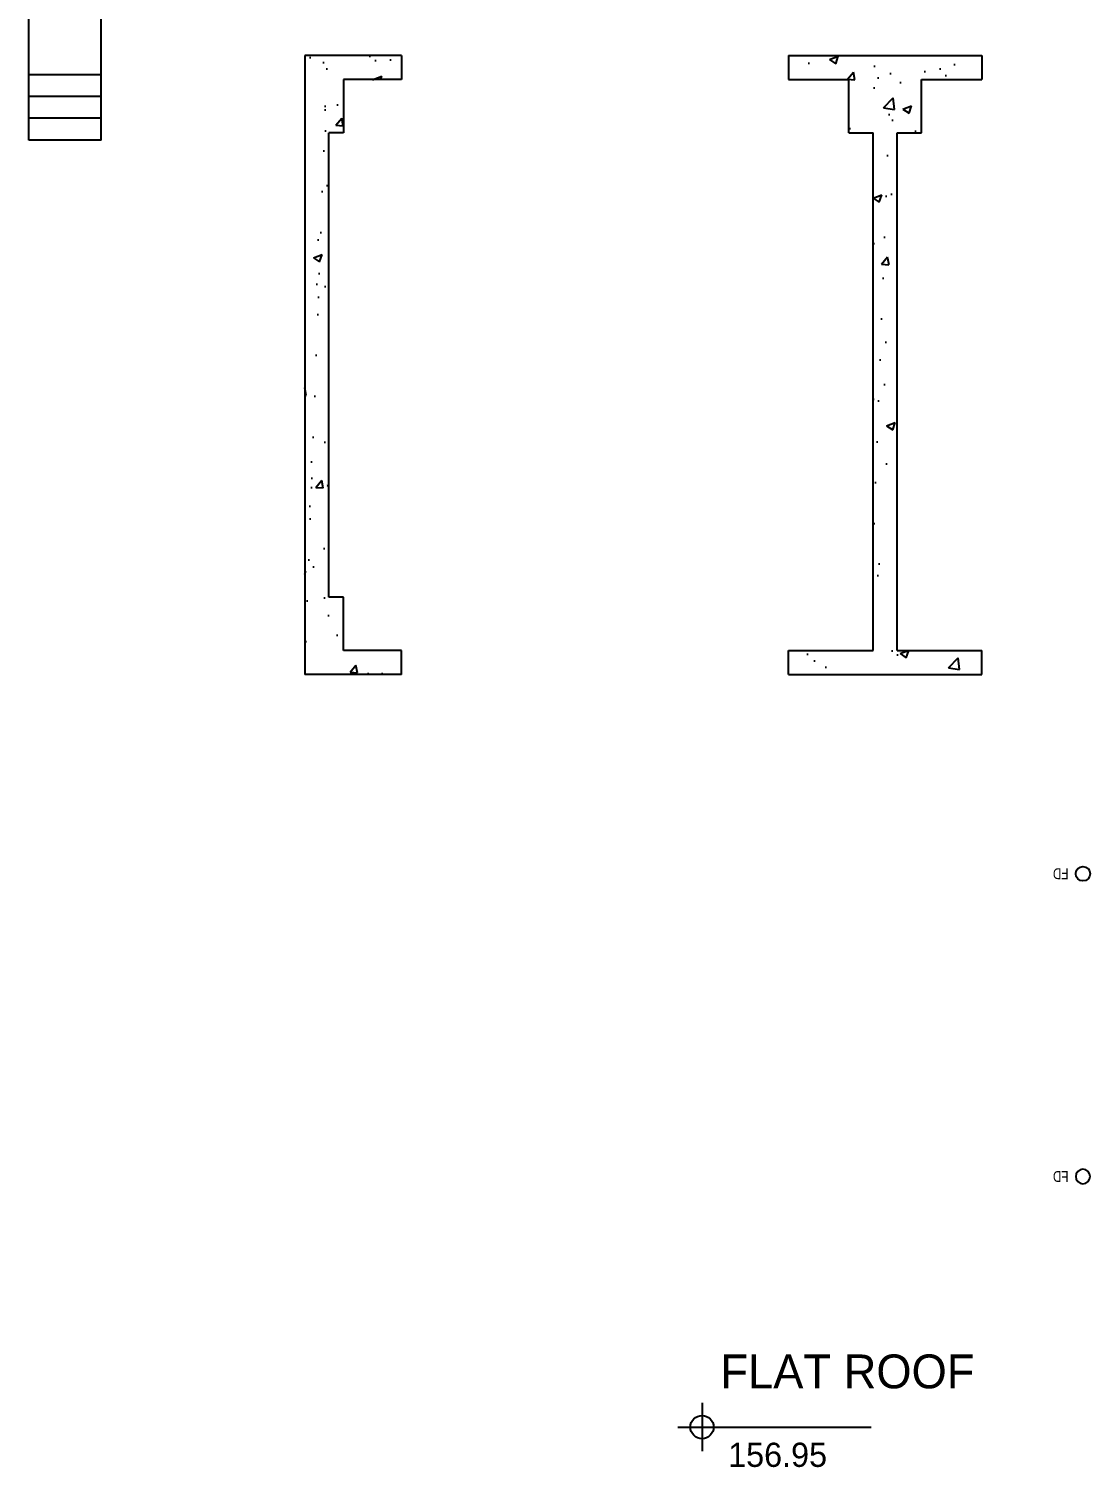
# Model space of a CAD drawing. Header units: millimetres. Extents: x -68474 to 329073, y -131063 to 73864.
# Drawn here: x 135148 to 146120, y -35191 to -20325 of the extents above; entities that cross this region are included whole.
import ezdxf

# ---------------------------------------------------------------- set-up
doc = ezdxf.new("R2010")
doc.units = ezdxf.units.MM
doc.header["$LTSCALE"] = 2000
doc.header["$MEASUREMENT"] = 0
doc.layers.add('AR-WALL', color=137, linetype='Continuous')
doc.layers.add('PDR51', color=4, linetype='Continuous')
doc.styles.add('s5157a$0$STANDARD', font='txt')
pattern_1 = [(50, (35996.56, -88500.5), (910.9233, -79.6954), [95.25, -1047.75]), (355, (35996.6, -88500.5), (-176.214, 955.283), [76.2, -838.2]), (100.451, (36072.5, -88507.14), (734.7125, 875.5834), [80.95, -890.45]), (46.1842, (35996.6, -88246.5), (1355.395, -210.212), [142.875, -1571.625]), (96.6356, (36109.5, -88264), (1187.021, 1237.128), [121.425, -1335.675]), (351.184, (35996.6, -88246.5), (1187.023, 1237.126), [114.3, -1257.3]), (21, (36123.56, -88310), (758.0744, -511.3276), [95.25, -1047.75]), (326, (36123.6, -88310), (309.01, 920.94), [76.2, -838.2]), (71.4514, (36186.7, -88352.6), (1067.0825, 409.614), [80.95, -890.45]), (37.5, (35996.56, -88500.5), (15.443, 422.7752), [0, -828.04, 0, -850.9, 0, -841.375]), (7.5, (35996.56, -88500.5), (334.0983, 500.9029), [0, -485.14, 0, -808.99, 0, -320.675]), (327.5, (35713.35, -88500.5), (677.953, -28.6437), [0, -317.5, 0, -990.6, 0, -1314.45]), (317.5, (35586.35, -88500.5), (740.646, 127.1325), [0, -412.75, 0, -657.86, 0, -933.45])]

msp = doc.modelspace()

# ---------------------------------------------------------------- hatches: boundary and pattern name
at = {"layer": 'AR-WALL'}
h = msp.add_hatch(dxfattribs=at)
h.set_pattern_fill('AR-CONC', color=256, scale=5, style=0)
h.set_pattern_definition(pattern_1)
h.paths.add_polyline_path([(138399.9, -20850), (138999.9, -20850), (138999.9, -20600), (137999.9, -20600), (137999.9, -27000), (138999.9, -27000), (138999.9, -26750), (138399.9, -26750), (138399.9, -26200), (138249.9, -26200), (138249.9, -21400), (138399.9, -21400)])
h = msp.add_hatch(dxfattribs=at)
h.set_pattern_fill('AR-CONC', color=256, scale=5, style=0)
h.set_pattern_definition(pattern_1)
h.paths.add_polyline_path([(142999.9, -20600), (142999.9, -20850), (143624.9, -20850), (143624.9, -21400), (143874.9, -21400), (143874.9, -26750), (142999.9, -26750), (142999.9, -27000), (144999.9, -27000), (144999.9, -26750), (144124.9, -26750), (144124.9, -21400), (144374.9, -21400), (144374.9, -20850), (144999.9, -20850), (144999.9, -20600)])

# ---------------------------------------------------------------- linework, layer by layer
for p, q in [((135147.5, -21475), (135147.5, -19800)), ((135897.5, -21475), (135897.5, -19800)), ((137999.9, -20600), (137999.9, -27000)), ((138999.9, -20600), (137999.9, -20600)), ((138999.9, -20600), (138999.9, -20850)), ((142999.9, -20600), (142999.9, -20850)), ((142999.9, -20600), (144999.9, -20600)), ((144999.9, -20600), (144999.9, -20850)), ((135897.5, -20800), (135147.5, -20800)), ((138999.9, -20850), (138399.9, -20850)), ((138399.9, -20850), (138399.9, -21400)), ((142999.9, -20850), (143624.9, -20850)), ((143624.9, -21400), (143624.9, -20850)), ((144374.9, -20850), (144999.9, -20850)), ((144374.9, -21400), (144374.9, -20850)), ((135897.5, -21025), (135147.5, -21025)), ((135897.5, -21250), (135147.5, -21250)), ((138399.9, -21400), (138249.9, -21400)), ((138249.9, -26200), (138249.9, -21400)), ((143624.9, -21400), (143874.9, -21400)), ((143874.9, -26750), (143874.9, -21400)), ((144124.9, -26750), (144124.9, -21400)), ((144124.9, -21400), (144374.9, -21400)), ((135897.5, -21475), (135147.5, -21475)), ((138399.9, -26200), (138249.9, -26200)), ((138399.9, -26750), (138399.9, -26200)), ((138999.9, -26750), (138399.9, -26750)), ((138999.9, -27000), (138999.9, -26750)), ((142999.9, -27000), (142999.9, -26750)), ((142999.9, -26750), (143874.9, -26750)), ((144124.9, -26750), (144999.9, -26750)), ((144999.9, -27000), (144999.9, -26750)), ((138999.9, -27000), (137999.9, -27000)), ((142999.9, -27000), (144999.9, -27000)), ((142107, -34526.3), (142107, -35026.3)), ((141857, -34776.3), (143857, -34776.3))]:
    msp.add_line(p, q, dxfattribs=at)
msp.add_circle((142107, -34776.3), 120, dxfattribs=at)
at = {"layer": 'PDR51', "linetype": 'Continuous'}
msp.add_ellipse((146044.9, -29057.5), major_axis=(53, 53), ratio=1, start_param=2.3561945, end_param=8.6393798, dxfattribs=at)
at = {"layer": 'PDR51', "linetype": 'Continuous', "extrusion": (0, 0, -1)}
msp.add_ellipse((146044.9, -32186.5), major_axis=(-53, 53), ratio=1, start_param=5.497787143782103, end_param=11.78097245096169, dxfattribs=at)

# ---------------------------------------------------------------- texts
at = {"layer": 'AR-WALL', "attachment_point": 1, "style": 's5157a$0$STANDARD'}
for s, insert, char_height, width in [('FLAT ROOF', (142296.7, -34025.8), 350, 8632), ('156.95', (142376.9, -34937.5), 250, 2602)]:
    msp.add_mtext(s, dxfattribs=dict(at, insert=insert, char_height=char_height, width=width))
at = {"layer": 'PDR51', "linetype": 'Continuous', "style": 's5157a$0$STANDARD', "width": 0.8}
msp.add_text('FD', height=112.5, rotation=180, dxfattribs=at).set_placement((145894.9, -29001.2))
at = {"layer": 'PDR51', "linetype": 'Continuous', "style": 's5157a$0$STANDARD', "text_generation_flag": 4, "width": 0.8}
msp.add_text('FD', height=112.5, rotation=180, dxfattribs=at).set_placement((145894.9, -32242.8))

doc.saveas('drawing.dxf')
